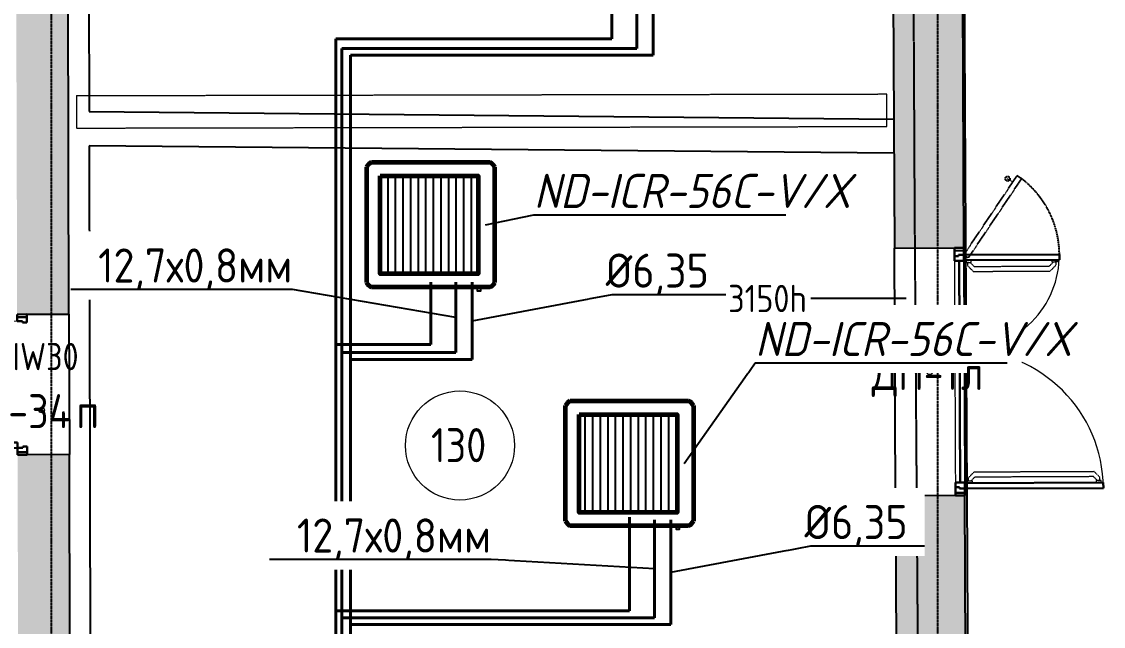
# Model space of a CAD drawing. Header units: millimetres. Extents: x -129048 to 476301, y -5853 to 215316.
# Drawn here: x 49190 to 57124, y 25182 to 29617 of the extents above; entities that cross this region are included whole.
import ezdxf
from ezdxf import colors
from ezdxf.entities.mleader import LeaderData, LeaderLine
from ezdxf.math import Vec2, Vec3

# ---------------------------------------------------------------- set-up
doc = ezdxf.new("R2010")
doc.units = ezdxf.units.MM
for name, pattern in [('ADSK_Линия сетки', [25, 20, -2.5, 0, -2.5]), ('ADSK_Сверху', [4.5, 3, -1.5]), ('ADSK_Снесено', [4.5, 3, -1.5]), ('ADSK_Штриховая_ш2 п1', [3, 2, -1])]:
    doc.linetypes.add(name, pattern=pattern)
for name, color, linetype, lineweight, true_color in [('_ Окна', 5, 'Continuous', 30, 0x0000ff), ('Линии', 7, 'Continuous', 9, 0x00a600), ('Стены внутренние', 5, 'Continuous', 18, 0x0000ff), ('Стены наружные', 1, 'ADSK_Снесено', 18, 0xff0000)]:
    doc.layers.add(name, color=color, linetype=linetype, lineweight=lineweight, true_color=true_color)
for name, color, linetype, lineweight in [('GAZLAITER', 1, 'Continuous', 40), ('Аннотация', 7, 'Continuous', 9), ('Двери', 251, 'Continuous', 18), ('Дренаж', 36, 'Continuous', 40), ('Каркас', 7, 'Continuous', 18), ('Кондеи', 6, 'Continuous', 60), ('Марки дверей', 7, 'Continuous', 20), ('Марки помещений', 7, 'Continuous', 20), ('Обратка', 5, 'Continuous', 25), ('Окна', 251, 'Continuous', 18), ('Отсутсвующие МО', 2, 'Continuous', 60), ('Перекрытие', 7, 'Continuous', 18)]:
    doc.layers.add(name, color=color, linetype=linetype, lineweight=lineweight)
doc.styles.add('GOST Common_1', font='GOST Common_0.ttf', dxfattribs={"width": 0.9, "height": 200})
doc.styles.add('GOST Common_2', font='GOST Common_0.ttf', dxfattribs={"width": 0.9, "height": 250})
doc.styles.add('PIK', font='isocpeur.ttf', dxfattribs={"width": 0.9, "height": 250})

# ---------------------------------------------------------------- blocks, each defined once
blk = doc.blocks.new('ADSK_БалкаЖБ_Прямоугольная - 238_4х558мм-821700-01 План 1-го этажа маркировочный')
at = {"layer": 'Каркас', "color": 253, "linetype": 'ADSK_Сверху', "true_color": 0xaaaaaa}
for p, q in [((-2970.8, 119.2), (-2970.8, -119.2)), ((-2970.8, 119.2), (2970.8, 119.2)), ((2970.8, -119.2), (2970.8, 119.2)), ((-2970.8, -119.2), (2970.8, -119.2))]:
    blk.add_line(p, q, dxfattribs=at)
blk = doc.blocks.new('Витраж-тент - 75мм-2075144-01 План 1-го этажа маркировочный')
at = {"layer": '_ Окна', "color": 161, "linetype": 'ADSK_Сверху', "true_color": 0xaaaaff}
for p, q in [((-887.5, 25), (-812.5, 25)), ((-812.5, 25), (-812.5, -45)), ((887.5, 25), (812.5, 25)), ((812.5, 25), (812.5, -45)), ((-812.5, -45), (-887.5, -45)), ((-812.5, -10), (812.5, -10)), ((812.5, -45), (887.5, -45))]:
    blk.add_line(p, q, dxfattribs=at)
at = {"layer": 'Окна', "color": 161, "linetype": 'ADSK_Сверху', "true_color": 0xaaaaff}
for p, q in [((812.5, 25), (-812.5, 25)), ((-812.5, -45), (812.5, -45))]:
    blk.add_line(p, q, dxfattribs=at)
blk = doc.blocks.new('AC_Дверь_Однопольная - Д-34п 1030х2200h-1983151-01 План 1-го этажа маркировочный')
at = {"layer": 'Двери', "lineweight": 30}
for p, q in [((-465, 1120), (-425, 1120)), ((-465, 190), (-465, 1120)), ((-425, 1120), (-425, 190)), ((-515, 190), (-495, 190)), ((-515, 120), (-515, 190)), ((-495, 190), (-465, 190)), ((-495, 120), (-495, 190)), ((-495, 190), (-495, 120)), ((-425, 190), (-465, 190)), ((-465, 190), (-465, 150)), ((465, 190), (495, 190)), ((465, 150), (465, 190)), ((495, 190), (495, 120)), ((495, 190), (515, 190)), ((495, 120), (495, 190)), ((515, 190), (515, 120)), ((-495, 120), (-515, 120)), ((-455, 120), (-495, 120)), ((-465, 150), (-455, 150)), ((-455, 150), (-455, 120)), ((455, 150), (465, 150)), ((455, 120), (455, 150)), ((495, 120), (455, 120)), ((515, 120), (495, 120))]:
    blk.add_line(p, q, dxfattribs=at)
at = {"layer": 'Двери'}
blk.add_arc((-465, 190), 930, 0, 90, dxfattribs=at)
blk = doc.blocks.new('AC_Дверь_Двупольная - ДН-1л 1815х2110h-2039696-01 План 1-го этажа маркировочный')
at = {"layer": 'Двери', "lineweight": 30}
for p, q in [((857.5, 1270), (817.5, 1270)), ((817.5, 1270), (817.5, 255)), ((857.5, 255), (857.5, 1270)), ((-857.5, 955), (-817.5, 955)), ((-857.5, 255), (-857.5, 955)), ((-817.5, 955), (-817.5, 255)), ((-907.5, 255), (-887.5, 255)), ((-907.5, 185), (-907.5, 255)), ((-887.5, 255), (-857.5, 255)), ((-887.5, 185), (-887.5, 255)), ((-887.5, 255), (-887.5, 185)), ((-817.5, 255), (-857.5, 255)), ((-857.5, 255), (-857.5, 215)), ((817.5, 255), (857.5, 255)), ((887.5, 255), (857.5, 255)), ((857.5, 255), (857.5, 215)), ((887.5, 185), (887.5, 255)), ((907.5, 255), (887.5, 255)), ((887.5, 255), (887.5, 185)), ((907.5, 185), (907.5, 255)), ((-887.5, 185), (-907.5, 185)), ((-847.5, 185), (-887.5, 185)), ((-857.5, 215), (-847.5, 215)), ((-847.5, 215), (-847.5, 185)), ((857.5, 215), (847.5, 215)), ((847.5, 215), (847.5, 185)), ((847.5, 185), (887.5, 185)), ((887.5, 185), (907.5, 185))]:
    blk.add_line(p, q, dxfattribs=at)
at = {"layer": 'Двери', "linetype": 'ADSK_Сверху', "lineweight": 9}
for p, q in [((777.8, 1244.5), (735, 1201.7)), ((735, 323.4), (735, 1201.7)), ((801.5, 1225.7), (771.4, 1195.6)), ((771.4, 329.4), (771.4, 1195.6)), ((801.5, 1244.5), (777.8, 1244.5)), ((817.5, 1255), (801.5, 1255)), ((801.5, 1255), (801.5, 1216.5)), ((801.5, 1235.8), (801.5, 1244.5)), ((801.5, 1216.5), (817.5, 1216.5)), ((-817.5, 940), (-801.5, 940)), ((-801.5, 901.5), (-817.5, 901.5)), ((-801.5, 940), (-801.5, 901.5)), ((-801.5, 920.8), (-801.5, 929.5)), ((-801.5, 929.5), (-777.8, 929.5)), ((-801.5, 910.7), (-771.4, 880.6)), ((-777.8, 929.5), (-735, 886.7)), ((-771.4, 329.4), (-771.4, 880.6)), ((-735, 323.4), (-735, 886.7)), ((-801.5, 299.3), (-771.4, 329.4)), ((-777.8, 280.6), (-735, 323.4)), ((777.8, 280.6), (735, 323.4)), ((801.5, 299.3), (771.4, 329.4)), ((-801.5, 308.5), (-817.5, 308.5)), ((-817.5, 270), (-801.5, 270)), ((-801.5, 270), (-801.5, 308.5)), ((-801.5, 289.3), (-801.5, 280.6)), ((-801.5, 280.6), (-777.8, 280.6)), ((801.5, 280.6), (777.8, 280.6)), ((801.5, 270), (801.5, 308.5)), ((801.5, 308.5), (817.5, 308.5)), ((817.5, 270), (801.5, 270))]:
    blk.add_line(p, q, dxfattribs=at)
at = {"layer": 'Двери'}
for centre, radius, start, end in [((857.5, 255), 1015, 90, 180), ((-857.5, 255), 700, 360, 90)]:
    blk.add_arc(centre, radius, start, end, dxfattribs=at)
blk = doc.blocks.new('ADSK_Марка_Помещение_ОдноЗначение - Номер-247393-01 План 1-го этажа маркировочный')
at = {"layer": 'Марки помещений'}
blk.add_circle((0, 0), 4, dxfattribs=at)
blk = doc.blocks.new('ADSK_Марка_Дверь - Марка типа и комментарии-2020407-01 План 1-го этажа маркировочный')
at = {"layer": 'Марки дверей', "lineweight": 9}
blk.add_circle((0, 0), 0.2, dxfattribs=at)
blk = doc.blocks.new('Фанкйол')
at = {"layer": 'Кондеи', "lineweight": 25}
h = blk.add_hatch(dxfattribs=at)
h.set_pattern_fill('LINE', color=256, scale=11.68, angle=90)
h.set_pattern_definition([(90, (495465.057, -661010.487), (-37.084, 2e-15), [])])
h.paths.add_polyline_path([(20708.9, 22771.3), (20708.9, 22292.3), (21187.9, 22292.3), (21187.9, 22771.3)])
at = {"layer": 'Кондеи'}
for points in [[(20642.8, 22249.6), (20642.8, 22814)], [(20666.2, 22837.4), (21244.8, 22837.4)], [(21268.2, 22814), (21268.2, 22249.7)], [(21244.8, 22226.2), (20666.2, 22226.2)]]:
    blk.add_lwpolyline(points, dxfattribs=at)
blk.add_lwpolyline([(20708.9, 22771.3), (21187.9, 22771.3), (21187.9, 22292.3), (20708.9, 22292.3)], close=True, dxfattribs=at)
for centre, radius, start, end in [((20688.8, 22791.4), 51.3, 116.2147, 153.7881), ((21222.2, 22791.5), 51.2, 26.1428, 63.8012), ((20688.8, 22272.2), 51.3, 206.2119, 243.7853), ((21222.4, 22272), 51, 296.1601, 334.0203)]:
    blk.add_arc(centre, radius, start, end, dxfattribs=at)
at = {"layer": 'Обратка'}
blk.add_lwpolyline([(21199.9, 22226.2), (21183.4, 22226.2), (21183.4, 22209.7), (21199.9, 22209.7)], close=True, dxfattribs=at)

msp = doc.modelspace()

# ---------------------------------------------------------------- hatches: boundary and pattern name
at = {"layer": 'Стены внутренние', "lineweight": 25, "true_color": 0x636466}
h = msp.add_hatch(color=251, dxfattribs=at)
h.paths.add_polyline_path([(49161.68775, 26010.82988), (49541.68622, 26011.90894), (49540.46697, 26441.27413), (49160.4685, 26440.19507), (49161.68469, 26011.90894)])
h.paths.add_polyline_path([(49157.54368, 27470.19091), (49537.54215, 27471.26998), (49529.67943, 30240.17564), (49149.68096, 30239.09658), (49154.07988, 28689.98862)])
h.paths.add_polyline_path([(49145.73423, 31628.96285), (49525.7327, 31630.04191), (49514.19569, 35692.87151), (49134.19722, 35691.79245), (49145.73117, 31630.04191)])
h.paths.add_polyline_path([(49131.26388, 36724.78828), (49511.26235, 36725.86735), (49510.82816, 36878.76994), (49130.8144, 36883.07408), (49131.26388, 36724.98706)])
h = msp.add_hatch(color=251, dxfattribs=at)
h.paths.add_polyline_path([(49556.22516, 20891.92958), (49552.77334, 22107.50817), (49172.77487, 22106.42911), (49176.21864, 20893.68412), (49514.37085, 20892.12283)])
h.paths.add_polyline_path([(49168.93441, 23458.87225), (49548.93288, 23459.95131), (49541.68622, 26011.90894), (49161.68775, 26010.82988), (49168.93135, 23459.95131)])
at = {"layer": 'Стены наружные', "linetype": 'Continuous', "lineweight": 25, "true_color": 0x636466}
h = msp.add_hatch(color=251, dxfattribs=at)
h.paths.add_polyline_path([(56131.68655, 20861.56984), (56126.86768, 21975.34689), (55616.87245, 21973.14034), (55621.67159, 20863.92464), (56126.86768, 20861.59209)])
h.paths.add_polyline_path([(55608.99812, 23793.12331), (56118.99334, 23795.32985), (56108.83959, 26142.12997), (55598.84445, 26139.92342), (55608.47958, 23912.97253)])
h.paths.add_polyline_path([(55590.99175, 27954.90643), (56030.98763, 27956.81012), (56030.98754, 27956.83072), (56100.98688, 27957.13358), (56090.68057, 30339.2146), (55580.68535, 30337.00806), (55587.97353, 28652.50269)])
h.paths.add_polyline_path([(55576.57511, 31286.99917), (56086.57034, 31289.20571), (56072.01854, 34652.53912), (55562.02332, 34650.33257), (55574.00659, 31880.65881)])
h.paths.add_polyline_path([(55554.36531, 36420.31601), (56064.36053, 36422.52255), (56032.61764, 43759.20652), (55522.61286, 43759.20652), (55554.35576, 36422.52255)])

# ---------------------------------------------------------------- linework, layer by layer
at = {"linetype": 'ADSK_Линия сетки', "lineweight": 25}
for p, q in [((49409.91035, -4984.78696), (49409.91035, 44534.78674)), ((55909.91035, -4984.78696), (55909.91035, 44534.78674))]:
    msp.add_line(p, q, dxfattribs=at)
at = {"color": 251, "lineweight": 25, "true_color": 0x636466}
msp.add_lwpolyline([(46033.2121, 20934.05859), (46033.2121, 43759.20652), (56032.61764, 43759.20652), (56213.94922, 8532.30207), (49933.40071, 8532.30207), (49933.40071, 150.23165), (42036.9317, 150.23165), (42036.9317, 2106.78828), (31235.97355, 2186.47811), (31336.39547, 2185.73719), (31336.39547, -2732.56685), (18972.64368, -2732.56685), (18972.64368, 2186.47811), (8272.99741, 2186.47811), (8272.99741, 272.0206), (290.4987, 306.78828), (290.4987, 8529.25245)], dxfattribs=at)
at = {"layer": 'GAZLAITER', "lineweight": 40, "ltscale": 10}
for p, q in [((53701.72031, 30523.85296), (53701.72031, 29420.06681)), ((53701.72031, 29420.06681), (51537.7209, 29420.06681)), ((51537.7209, 29420.06681), (51537.7209, 19698.30953)), ((52374.16922, 27704.90502), (52374.16922, 27190.15086)), ((52374.16922, 27190.15086), (51537.7209, 27190.15086)), ((53831.95256, 25962.55756), (53831.95256, 25244.52954)), ((53831.95256, 25244.52954), (51537.7209, 25244.52954))]:
    msp.add_line(p, q, dxfattribs=at)
at = {"layer": 'GAZLAITER', "color": 5, "lineweight": 40, "ltscale": 10}
for p, q in [((53821.71899, 30523.85242), (53821.71899, 29370.05268)), ((53821.71899, 29370.05268), (51602.4423, 29370.05268)), ((51602.4423, 29370.05268), (51602.4423, 18539.42151)), ((52494.1679, 27704.90502), (52494.1679, 27140.13673)), ((52494.1679, 27140.13673), (51602.4423, 27140.13673)), ((53951.95124, 25962.55701), (53951.95124, 25194.51541)), ((53951.95124, 25194.51541), (51602.4423, 25194.51541))]:
    msp.add_line(p, q, dxfattribs=at)
at = {"layer": 'Аннотация', "color": 251, "lineweight": 25, "true_color": 0x636466}
for p, q in [((54985.16643, 27586.30283), (54979.48518, 27586.30283)), ((55676.88155, 27586.30283), (54985.16643, 27586.30283))]:
    msp.add_line(p, q, dxfattribs=at)
at = {"layer": 'Дренаж'}
for p, q in [((53518.49327, 30545.06562), (53518.49327, 29491.02076)), ((53518.49327, 29491.02076), (51494.15589, 29491.02076)), ((51494.15589, 29491.02076), (51494.15589, 20226.04158)), ((52190.94218, 27704.90502), (52190.94218, 27249.86806)), ((52190.94218, 27249.86806), (51494.15589, 27249.86806)), ((53648.72552, 25983.77022), (53648.72552, 25294.87035)), ((53648.72552, 25294.87035), (51494.15589, 25294.87035))]:
    msp.add_line(p, q, dxfattribs=at)
at = {"layer": 'Линии', "color": 251, "lineweight": 25, "true_color": 0x636466}
for p, q in [((49680.44246, 31690.06818), (49685.19191, 28956.72701)), ((49685.19191, 28956.72701), (55586.89179, 28902.52317)), ((49685.62634, 28706.71247), (49697.55822, 21839.8394)), ((55587.97353, 28652.50269), (49685.62634, 28706.71247))]:
    msp.add_line(p, q, dxfattribs=at)
at = {"layer": 'Линии', "color": 251, "linetype": 'ADSK_Штриховая_ш2 п1', "lineweight": 25, "true_color": 0x636466}
for p, q in [((56101.20321, 27907.13405), (56491.89353, 28487.96197)), ((56491.89353, 28487.96197), (56525.0837, 28465.63681)), ((56134.39338, 27884.80889), (56525.0837, 28465.63681)), ((56421.95986, 28464.62013), (56459.2988, 28439.50433)), ((56100.98688, 27957.13358), (56101.20321, 27907.13405)), ((56101.20321, 27907.13405), (56134.39338, 27884.80889))]:
    msp.add_line(p, q, dxfattribs=at)
msp.add_circle((56421.95986, 28464.62013), 17, dxfattribs=at)
msp.add_arc((56101.20321, 27907.13405), 700, 0.073493667, 56.073493667, dxfattribs=at)
at = {"layer": 'Перекрытие', "color": 251, "linetype": 'ADSK_Сверху', "lineweight": 25, "true_color": 0x636466}
for p, q in [((55696.549, 36859.80343), (55738.57026, 28239.84103)), ((55738.57026, 28239.84103), (55792.54653, 20763.04769))]:
    msp.add_line(p, q, dxfattribs=at)
at = {"layer": 'Стены внутренние', "color": 251, "lineweight": 25, "true_color": 0x636466}
for p, q in [((49537.54215, 27471.26998), (49529.67621, 30241.31038)), ((49227.5434, 27470.38969), (49537.54215, 27471.26998)), ((49537.54215, 27471.26998), (49540.46697, 26441.27413)), ((49540.46697, 26441.27413), (49230.46822, 26440.39384)), ((49548.93288, 23459.95131), (49540.46697, 26441.27413))]:
    msp.add_line(p, q, dxfattribs=at)
at = {"layer": 'Стены наружные', "color": 251, "linetype": 'Continuous', "lineweight": 25, "true_color": 0x636466}
for p, q in [((55580.68535, 30337.00806), (55590.99175, 27954.90643)), ((56100.98688, 27957.13358), (56090.68057, 30339.2146)), ((55590.99175, 27954.90643), (56030.98754, 27956.81012)), ((55598.84445, 26139.92342), (55590.99175, 27954.90643)), ((56101.37627, 27867.13442), (56108.4502, 26232.14973)), ((56038.84024, 26141.82711), (55598.84445, 26139.92342)), ((55598.84445, 26139.92342), (55608.99812, 23793.12331)), ((56118.99334, 23795.32985), (56108.83968, 26142.12997))]:
    msp.add_line(p, q, dxfattribs=at)

# ---------------------------------------------------------------- block references
at = {"layer": '_ Окна', "color": 251, "linetype": 'ADSK_Сверху', "lineweight": 25, "true_color": 0x636466, "rotation": 270.2478943676963}
msp.add_blockref('Витраж-тент - 75мм-2075144-01 План 1-го этажа маркировочный', (56079.91347, 27049.49065), dxfattribs=at)
at = {"layer": 'Двери', "color": 251, "linetype": 'ADSK_Сверху', "lineweight": 25, "true_color": 0x636466, "rotation": 270.2478943676962}
msp.add_blockref('AC_Дверь_Двупольная - ДН-1л 1815х2110h-2039696-01 План 1-го этажа маркировочный', (55849.91562, 27048.5388), dxfattribs=at)
at = {"layer": 'Двери', "color": 251, "lineweight": 25, "true_color": 0x636466, "rotation": 90.16269940438917}
msp.add_blockref('AC_Дверь_Однопольная - Д-34п 1030х2200h-1983151-01 План 1-го этажа маркировочный', (49349.00533, 26955.73252), dxfattribs=at)
at = {"layer": 'Каркас', "color": 251, "linetype": 'ADSK_Сверху', "lineweight": 25, "true_color": 0x636466, "rotation": 0.1135692853817458}
msp.add_blockref('ADSK_БалкаЖБ_Прямоугольная - 238_4х558мм-821700-01 План 1-го этажа маркировочный', (52564.1868, 28961.05864), dxfattribs=at)
at = {"layer": 'Марки дверей', "color": 251, "lineweight": 25, "true_color": 0x636466, "xscale": 99.99999999999993, "yscale": 99.99999999999993, "zscale": 99.99999999999993}
for p in [(55849.91562, 27048.5388), (49338.21456, 26767.97516)]:
    msp.add_blockref('ADSK_Марка_Дверь - Марка типа и комментарии-2020407-01 План 1-го этажа маркировочный', p, dxfattribs=at)
at = {"layer": 'Марки помещений', "color": 251, "lineweight": 25, "true_color": 0x636466, "xscale": 99.99999999999993, "yscale": 99.99999999999993, "zscale": 99.99999999999993}
msp.add_blockref('ADSK_Марка_Помещение_ОдноЗначение - Номер-247393-01 План 1-го этажа маркировочный', (52405.19354, 26508.13924), dxfattribs=at)
at = {"layer": 'Отсутсвующие МО', "color": 2, "lineweight": 60, "ltscale": 10, "xscale": 1.5, "yscale": 1.5, "zscale": 1.5}
for p in [(20757.27344, -5671.00099), (22215.05678, -7420.4879)]:
    msp.add_blockref('Фанкйол', p, dxfattribs=at)

# ---------------------------------------------------------------- texts
at = {"layer": 'Аннотация', "color": 251, "lineweight": 25, "true_color": 0x636466, "insert": (54372.26643, 27686.30283), "char_height": 200, "width": 735.949125, "attachment_point": 1, "style": 'GOST Common_1'}
msp.add_mtext('3150h', dxfattribs=at)
at = {"layer": 'Марки дверей', "color": 251, "lineweight": 25, "true_color": 0x636466, "attachment_point": 1}
for s, insert, char_height, width, style in [('EIW30', (48999.63529, 27260.38916), 200, 779.24025, 'GOST Common_1'), ('ДН', (55424.93635, 27165.55189), 250, 461.772, 'GOST Common_2'), ('-1', (55805.93635, 27165.55189), 250, 331.898625, 'GOST Common_2'), ('\\fGOST Common|b0|i0|c204|p34|;\\W.9;л', (56079.7801, 27165.55189), 250, 194.8100625, 'GOST Common_2'), ('-34', (49091.79154, 26884.98825), 250, 606.07575, 'GOST Common_2'), ('\\fGOST Common|b0|i0|c204|p34|;\\W.9;п', (49591.85404, 26884.98825), 250, 194.8100625, 'GOST Common_2')]:
    msp.add_mtext(s, dxfattribs=dict(at, insert=insert, char_height=char_height, width=width, style=style))
at = {"layer": 'Марки помещений', "color": 251, "lineweight": 25, "true_color": 0x636466, "insert": (52192.78629, 26635.86431), "char_height": 250, "width": 526.7086875, "attachment_point": 1, "style": 'GOST Common_2'}
msp.add_mtext('130', dxfattribs=at)

# ---------------------------------------------------------------- next in the draw order: leaders
at = {"layer": 'GAZLAITER', "color": 18, "lineweight": 25, "ltscale": 10, "true_color": 0x000000}
ml = msp.add_multileader_mtext('Standard', dxfattribs=at)
ml.set_content('12,7х0,8мм', color=250, style='PIK')
ml.set_leader_properties()
ml.build(insert=Vec2(0, 0))
ml.multileader.update_dxf_attribs({"text_left_attachment_type": 6, "text_right_attachment_type": 6, "dogleg_length": 0.36, "arrow_head_size": 0.18})
ctx = ml.context
ctx.base_point, ctx.char_height, ctx.arrow_head_size, ctx.landing_gap_size, ctx.plane_origin = Vec3(49802.85808, 27653.36709), 250, 0.18, 0.09, Vec3(52374.16922, 27447.52794)
ctx.left_attachment, ctx.right_attachment, ctx.text_align_type = 6, 6, 2
notes = []
notes.append((ctx, [(1, (1, 1, 0), (51175.89808, 27653.36709), (-1, 0), 0.36, [(0, [(52374.16922, 27447.52794)], 0, [])])]))
ctx.mtext.insert, ctx.mtext.alignment, ctx.mtext.flow_direction = Vec3(51175.44808, 27953.36709), 3, 5
ctx.mtext.has_bg_fill, ctx.mtext.bg_color, ctx.mtext.bg_scale_factor, ctx.mtext.bg_transparency, ctx.mtext.use_window_bg_color = 1, -1027028792, 1.5, 0, 1
ml = msp.add_multileader_mtext('Standard', dxfattribs=at)
ml.set_content('{\\C256;\\c0;%%C6,35}', color=1, style='PIK')
ml.set_leader_properties()
ml.build(insert=Vec2(0, 0))
ml.multileader.update_dxf_attribs({"text_left_attachment_type": 6, "text_right_attachment_type": 6, "dogleg_length": 0.36, "arrow_head_size": 0.18})
ctx = ml.context
ctx.base_point, ctx.char_height, ctx.arrow_head_size, ctx.landing_gap_size, ctx.plane_origin = Vec3(54979.79361, 25771.98107), 250, 0.18, 0.09, Vec3(53951.95124, 25578.53621)
ctx.left_attachment, ctx.right_attachment, ctx.text_align_type = 6, 6, 2
notes.append((ctx, [(0, (1, 1, 0), (54979.43361, 25771.98107), (1, 0), 0.36, [(0, [(53951.95124, 25578.53621)], 0, [])])]))
ctx.mtext.insert, ctx.mtext.alignment, ctx.mtext.flow_direction = Vec3(55688.63361, 26071.98107), 3, 5
ctx.mtext.has_bg_fill, ctx.mtext.bg_color, ctx.mtext.bg_scale_factor, ctx.mtext.bg_transparency, ctx.mtext.use_window_bg_color = 1, -1027028792, 1.5, 0, 1
ml = msp.add_multileader_mtext('Standard', dxfattribs=at)
ml.set_content('12,7х0,8мм', color=250, style='PIK')
ml.set_leader_properties()
ml.build(insert=Vec2(0, 0))
ml.multileader.update_dxf_attribs({"text_left_attachment_type": 6, "text_right_attachment_type": 6, "dogleg_length": 0.36, "arrow_head_size": 0.18})
ctx = ml.context
ctx.base_point, ctx.char_height, ctx.arrow_head_size, ctx.landing_gap_size, ctx.plane_origin = Vec3(51260.64142, 25673.12131), 250, 0.18, 0.09, Vec3(53831.95256, 25603.54355)
ctx.left_attachment, ctx.right_attachment, ctx.text_align_type = 6, 6, 2
notes.append((ctx, [(1, (1, 1, 0), (52633.68142, 25673.12131), (-1, 0), 0.36, [(0, [(53831.95256, 25603.54355)], 0, [])])]))
ctx.mtext.insert, ctx.mtext.alignment, ctx.mtext.flow_direction = Vec3(52633.23142, 25973.12131), 3, 5
ctx.mtext.has_bg_fill, ctx.mtext.bg_color, ctx.mtext.bg_scale_factor, ctx.mtext.bg_transparency, ctx.mtext.use_window_bg_color = 1, -1027028792, 1.5, 0, 1
at = {"layer": 'Кондеи', "color": 18, "lineweight": 25, "ltscale": 10, "true_color": 0x000000}
ml = msp.add_multileader_mtext('Standard', dxfattribs=at)
ml.set_content('{\\fISOCPEUR|b1|i1|c204|p34;ND-ICR-56C-V/X}', color=250, style='PIK')
ml.set_leader_properties()
ml.build(insert=Vec2(0, 0))
ml.multileader.update_dxf_attribs({"text_left_attachment_type": 6, "text_right_attachment_type": 6, "dogleg_length": 0.36, "arrow_head_size": 0.18})
ctx = ml.context
ctx.base_point, ctx.char_height, ctx.arrow_head_size, ctx.landing_gap_size, ctx.plane_origin = Vec3(52947.60387, 28200.29872), 250, 0.18, 0.09, Vec3(52592.5234, 28707.62658)
ctx.left_attachment, ctx.right_attachment = 6, 6
notes.append((ctx, [(0, (1, 1, 0), (52947.24387, 28200.29872), (1, 0), 0.36, [(0, [(52592.5234, 28125.73403)], 0, [])])]))
ctx.mtext.insert, ctx.mtext.width, ctx.mtext.flow_direction = Vec3(52947.69387, 28500.29872), 1828.6684564, 5
ctx.mtext.has_bg_fill, ctx.mtext.bg_color, ctx.mtext.bg_scale_factor, ctx.mtext.bg_transparency, ctx.mtext.use_window_bg_color = 1, -1027028792, 1.5, 0, 1
ml = msp.add_multileader_mtext('Standard', dxfattribs=at)
ml.set_content('{\\fISOCPEUR|b1|i1|c204|p34;ND-ICR-56C-V/X}', color=250, style='PIK')
ml.set_leader_properties()
ml.build(insert=Vec2(0, 0))
ml.multileader.update_dxf_attribs({"text_left_attachment_type": 6, "text_right_attachment_type": 6, "dogleg_length": 0.36, "arrow_head_size": 0.18})
ctx = ml.context
ctx.base_point, ctx.char_height, ctx.arrow_head_size, ctx.landing_gap_size, ctx.plane_origin = Vec3(54570.74436, 27114.38314), 250, 0.18, 0.09, Vec3(54050.30674, 26376.24712)
ctx.left_attachment, ctx.right_attachment = 6, 6
notes.append((ctx, [(0, (1, 1, 0), (54570.38436, 27114.38314), (1, 0), 0.36, [(0, [(54050.30674, 26376.24712)], 0, [])])]))
ctx.mtext.insert, ctx.mtext.width, ctx.mtext.flow_direction = Vec3(54570.83436, 27414.38314), 1828.6684564, 5
ctx.mtext.has_bg_fill, ctx.mtext.bg_color, ctx.mtext.bg_scale_factor, ctx.mtext.bg_transparency, ctx.mtext.use_window_bg_color = 1, -1027028792, 1.5, 0, 1
for ctx, leaders in notes:
    for number, flags, end, landing, length, lines in leaders:
        leader = LeaderData()
        leader.index, (leader.has_last_leader_line, leader.has_dogleg_vector, leader.attachment_direction) = number, flags
        leader.last_leader_point, leader.dogleg_vector, leader.dogleg_length = Vec3(end), Vec3(landing), length
        for number, points, colour, breaks in lines:
            line = LeaderLine()
            line.index, line.vertices, line.color, line.breaks = number, Vec3.list(points), colors.encode_raw_color(colour), breaks
            leader.lines.append(line)
        ctx.leaders.append(leader)

# ---------------------------------------------------------------- next in the draw order: leaders
at = {"layer": 'GAZLAITER', "color": 18, "lineweight": 25, "ltscale": 10, "true_color": 0x000000}
ml = msp.add_multileader_mtext('Standard', dxfattribs=at)
ml.set_content('{\\C256;\\c0;%%C6,35}', color=1, style='PIK')
ml.set_leader_properties()
ml.build(insert=Vec2(0, 0))
ml.multileader.update_dxf_attribs({"text_left_attachment_type": 6, "text_right_attachment_type": 6, "dogleg_length": 0.36, "arrow_head_size": 0.18})
ctx = ml.context
ctx.base_point, ctx.char_height, ctx.arrow_head_size, ctx.landing_gap_size, ctx.plane_origin = Vec3(53522.01027, 27615.96546), 250, 0.18, 0.09, Vec3(52494.1679, 27422.5206)
ctx.left_attachment, ctx.right_attachment, ctx.text_align_type = 6, 6, 2
notes = []
notes.append((ctx, [(0, (1, 1, 0), (53521.65027, 27615.96546), (1, 0), 0.36, [(0, [(52494.1679, 27422.5206)], 0, [])])]))
ctx.mtext.insert, ctx.mtext.alignment, ctx.mtext.flow_direction = Vec3(54230.85027, 27915.96546), 3, 5
ctx.mtext.has_bg_fill, ctx.mtext.bg_color, ctx.mtext.bg_scale_factor, ctx.mtext.bg_transparency, ctx.mtext.use_window_bg_color = 1, -1027028792, 1.5, 0, 1
for ctx, leaders in notes:
    for number, flags, end, landing, length, lines in leaders:
        leader = LeaderData()
        leader.index, (leader.has_last_leader_line, leader.has_dogleg_vector, leader.attachment_direction) = number, flags
        leader.last_leader_point, leader.dogleg_vector, leader.dogleg_length = Vec3(end), Vec3(landing), length
        for number, points, colour, breaks in lines:
            line = LeaderLine()
            line.index, line.vertices, line.color, line.breaks = number, Vec3.list(points), colors.encode_raw_color(colour), breaks
            leader.lines.append(line)
        ctx.leaders.append(leader)

doc.saveas('drawing.dxf')
